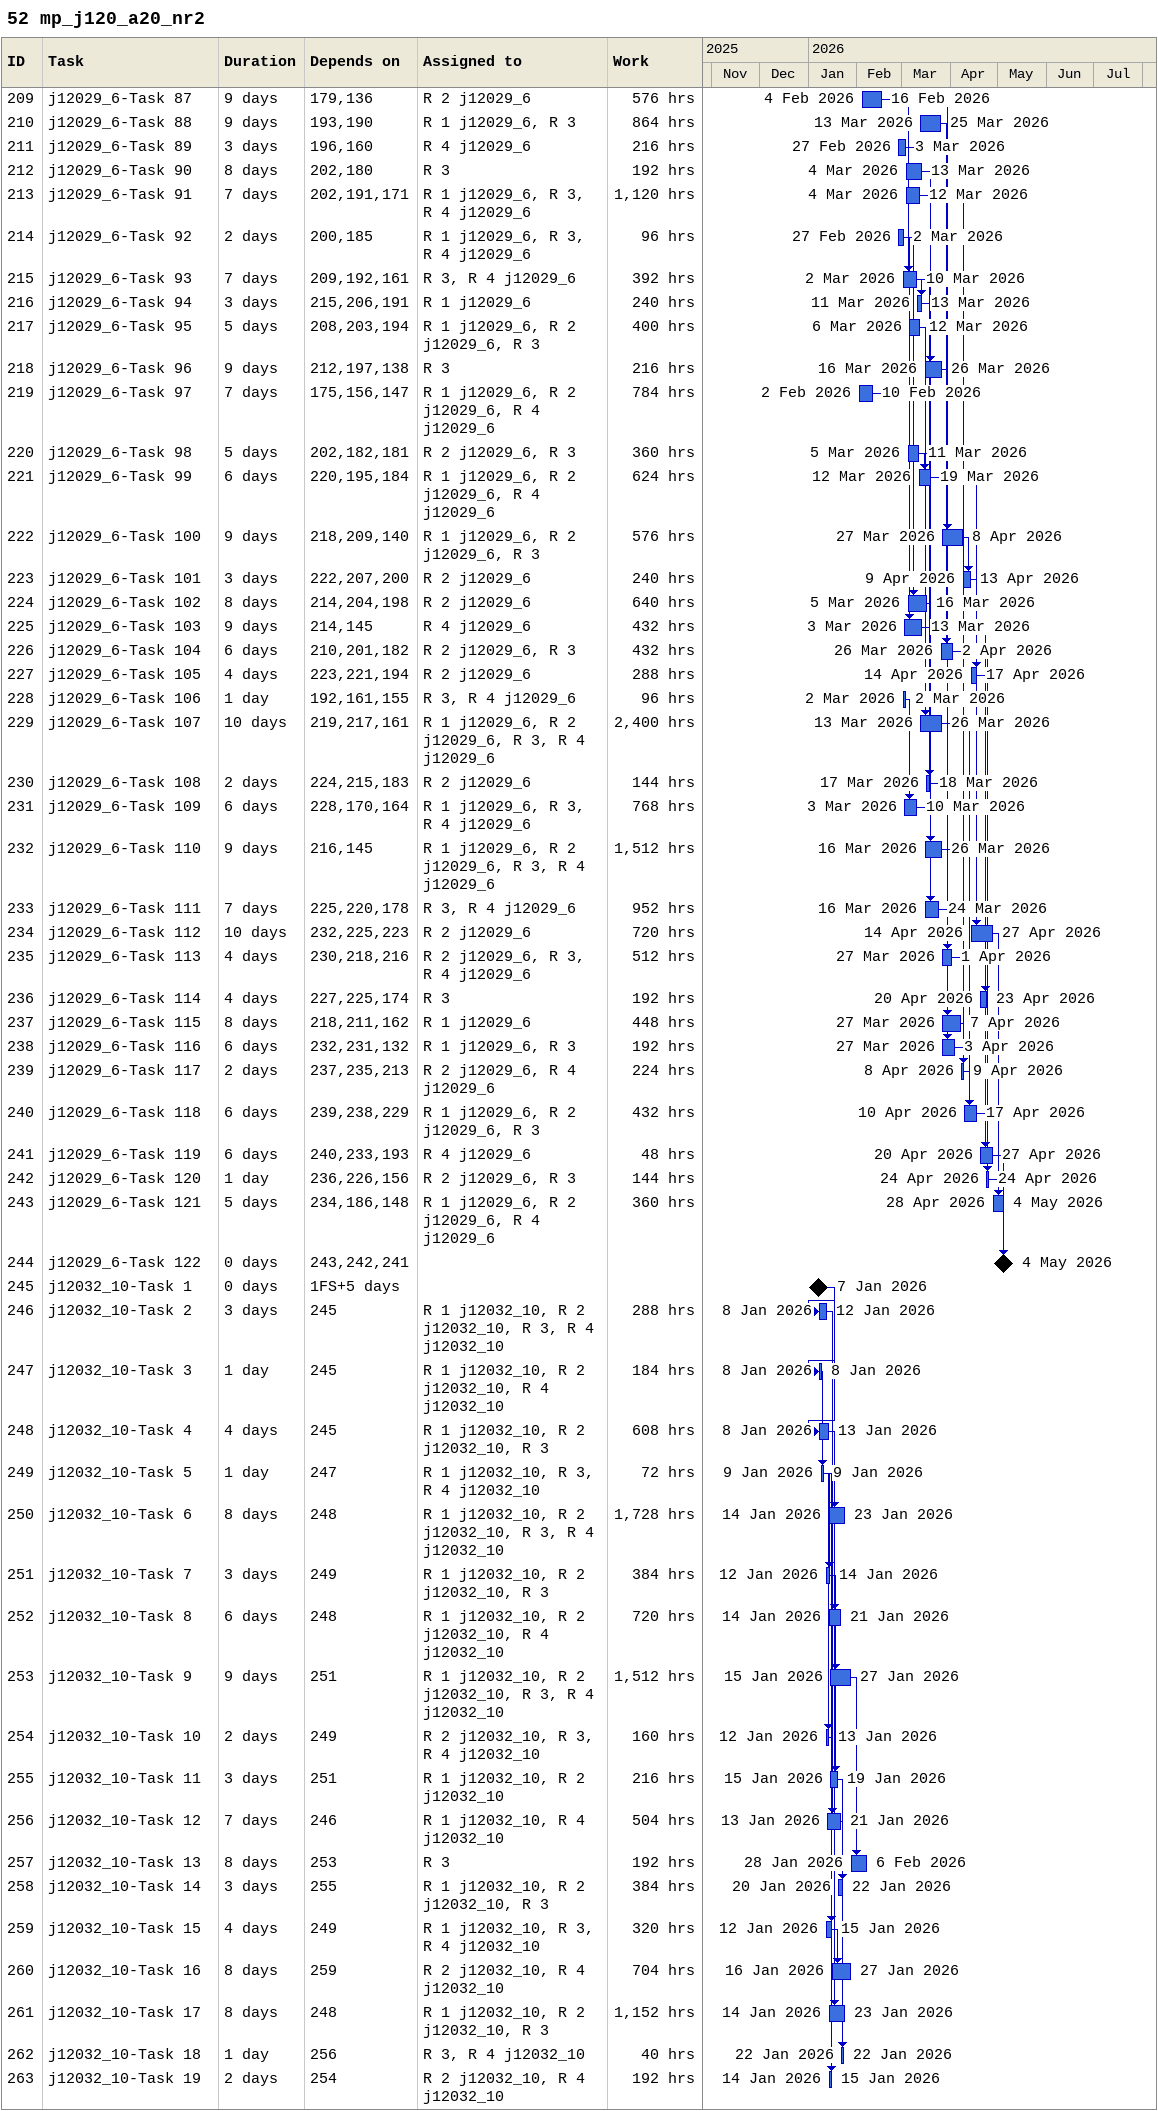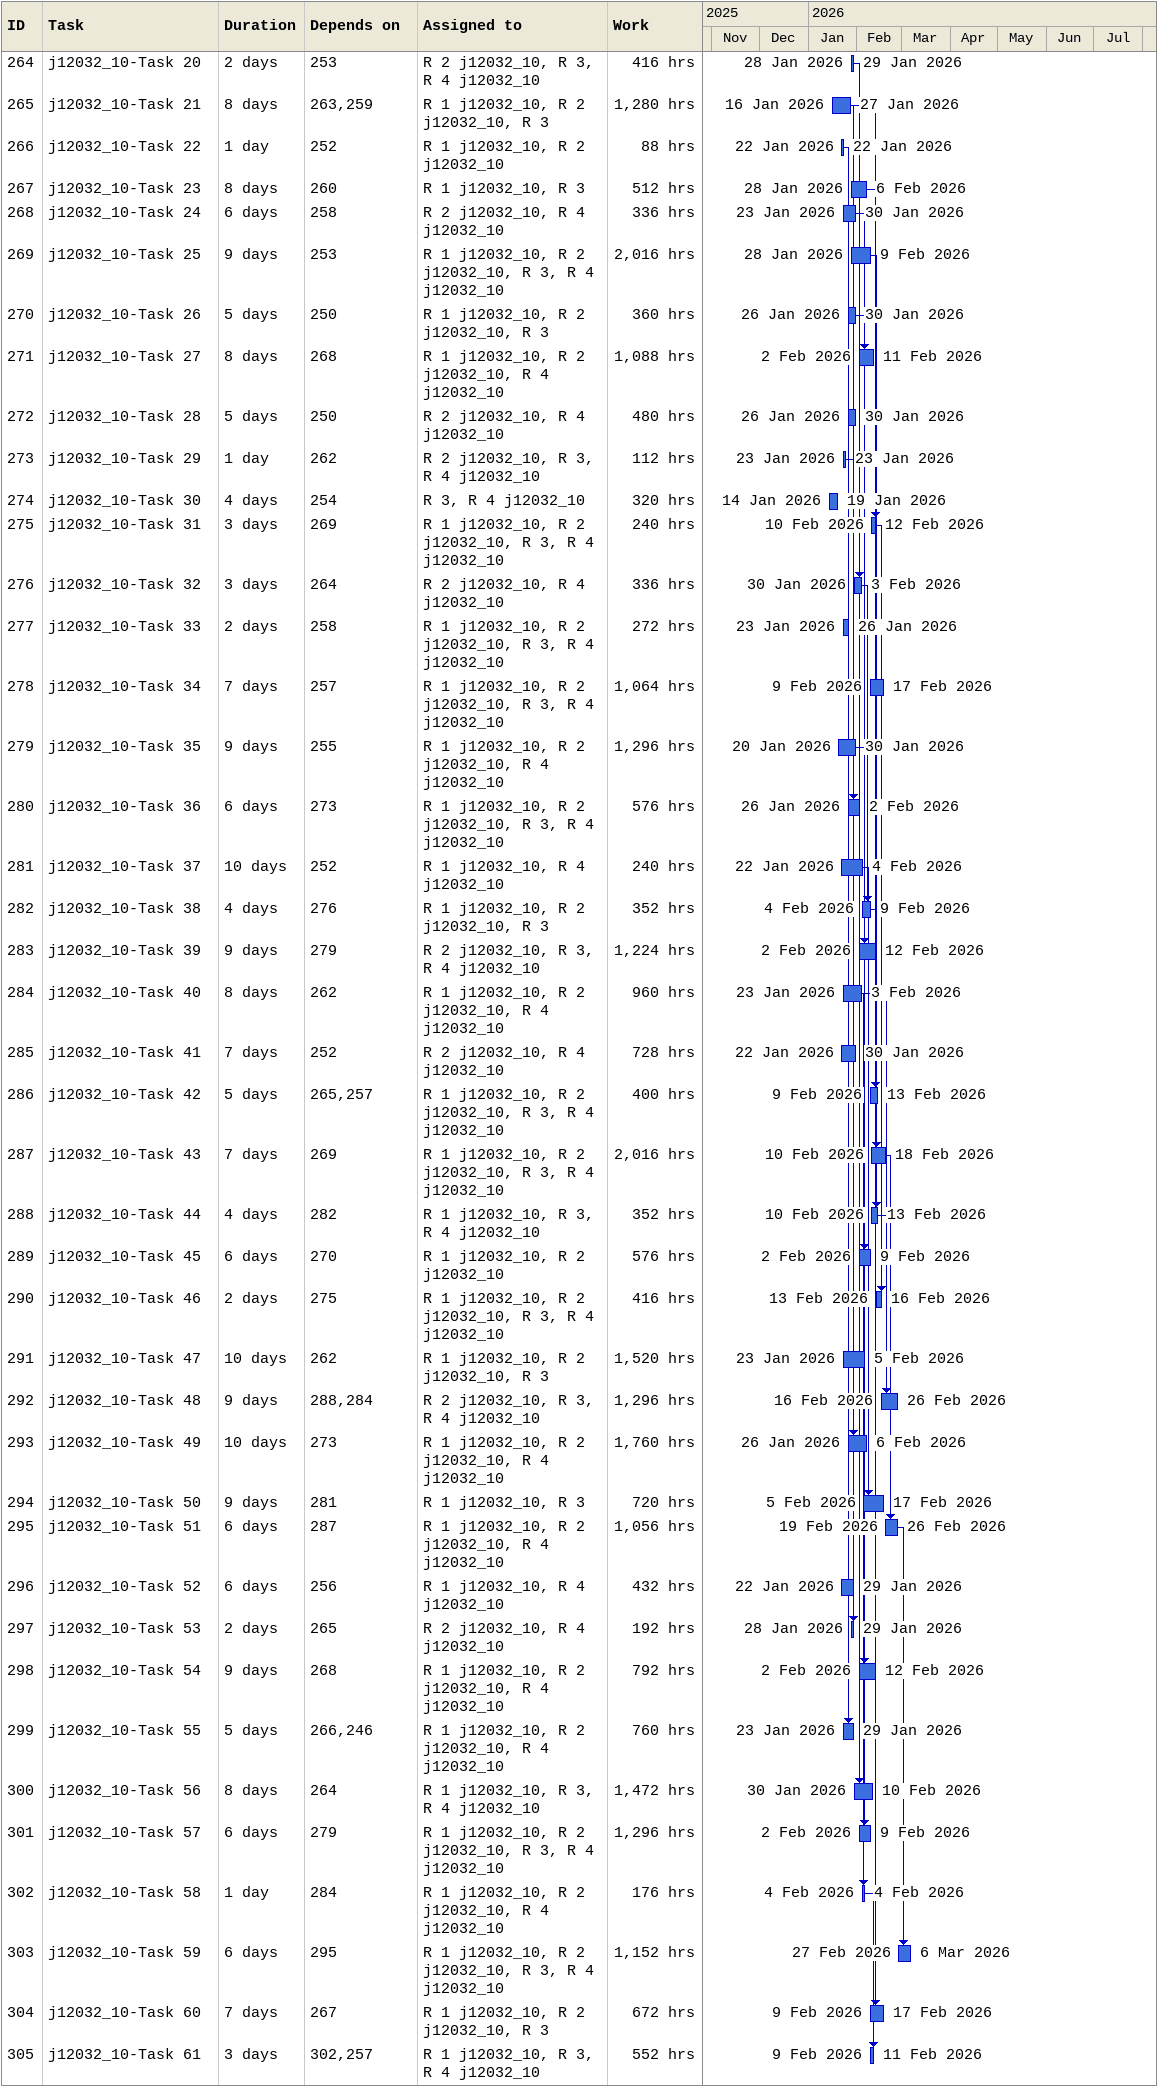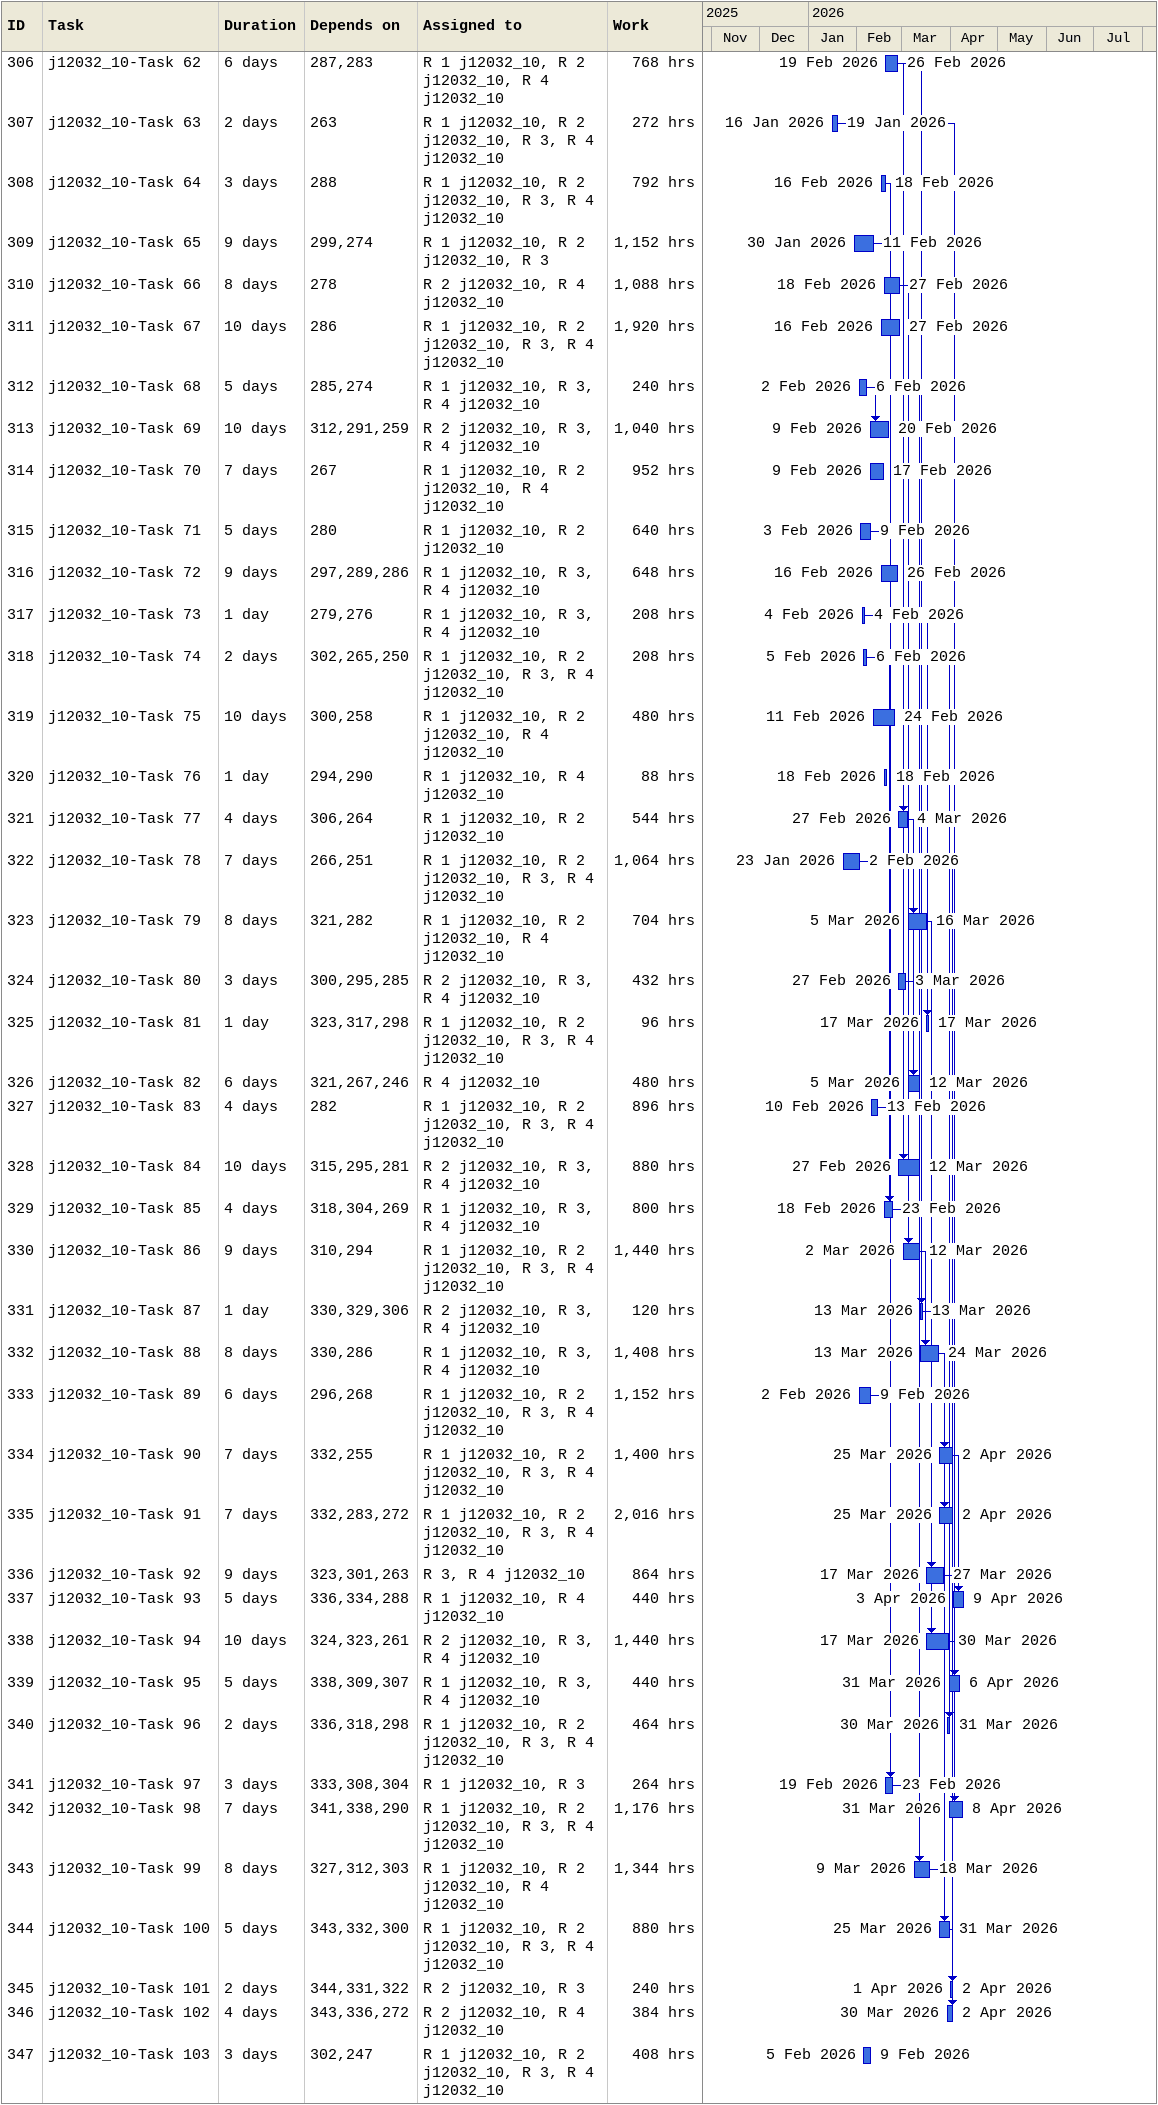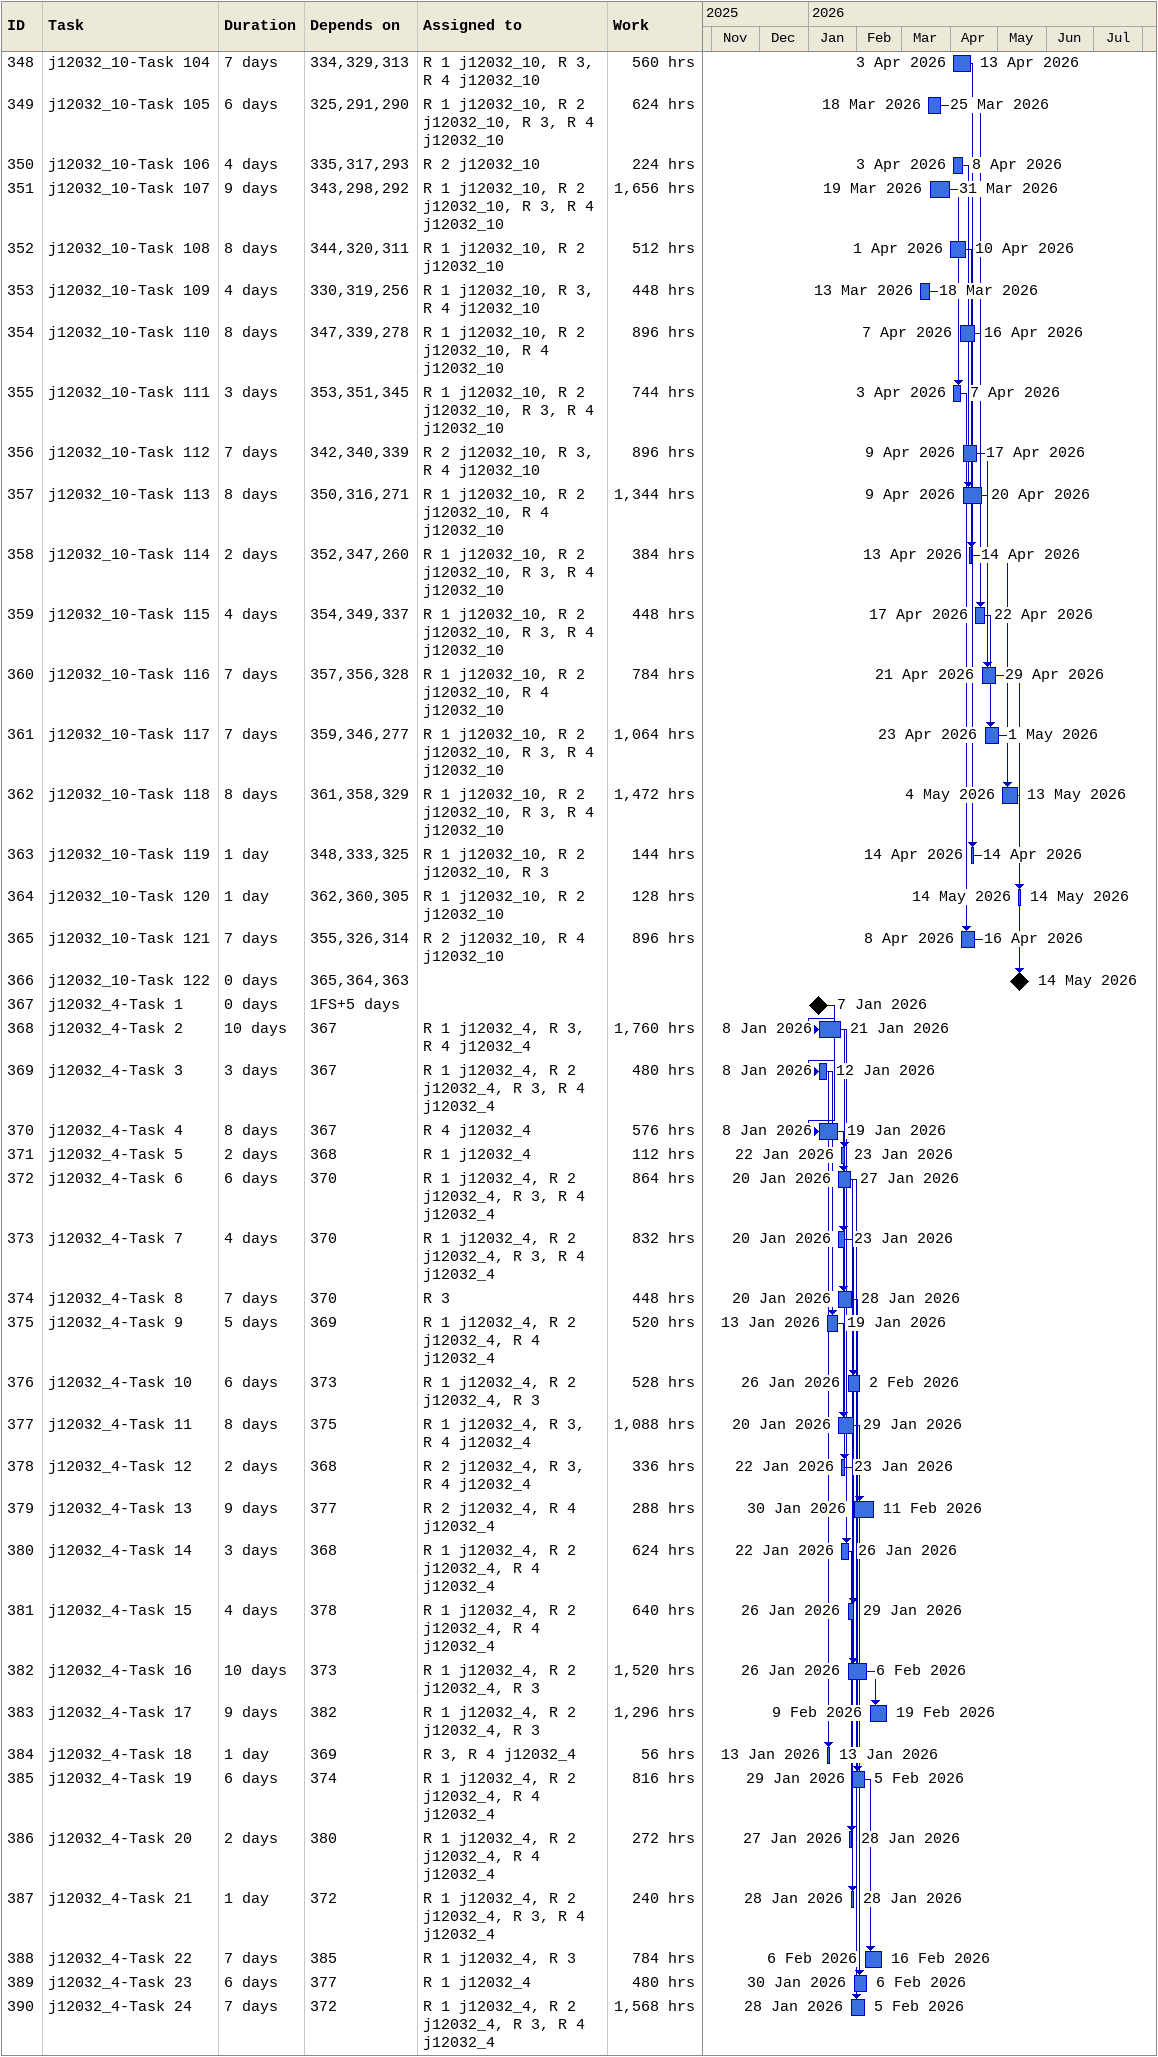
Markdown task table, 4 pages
52 mp_j120_a20_nr2

| ID | Task | Duration | Start | Finish | Predecessors | Resources | Work (h) |
|---|---|---|---|---|---|---|---|
| 209 | j12029_6-Task 87 | 9d | 2026-02-04 | 2026-02-16 | 179, 136 | R 2 j12029_6 | 576 |
| 210 | j12029_6-Task 88 | 9d | 2026-03-13 | 2026-03-25 | 193, 190 | R 1 j12029_6, R 3 | 864 |
| 211 | j12029_6-Task 89 | 3d | 2026-02-27 | 2026-03-03 | 196, 160 | R 4 j12029_6 | 216 |
| 212 | j12029_6-Task 90 | 8d | 2026-03-04 | 2026-03-13 | 202, 180 | R 3 | 192 |
| 213 | j12029_6-Task 91 | 7d | 2026-03-04 | 2026-03-12 | 202, 191, 171 | R 1 j12029_6, R 3, R 4 j12029_6 | 1120 |
| 214 | j12029_6-Task 92 | 2d | 2026-02-27 | 2026-03-02 | 200, 185 | R 1 j12029_6, R 3, R 4 j12029_6 | 96 |
| 215 | j12029_6-Task 93 | 7d | 2026-03-02 | 2026-03-10 | 209, 192, 161 | R 3, R 4 j12029_6 | 392 |
| 216 | j12029_6-Task 94 | 3d | 2026-03-11 | 2026-03-13 | 215, 206, 191 | R 1 j12029_6 | 240 |
| 217 | j12029_6-Task 95 | 5d | 2026-03-06 | 2026-03-12 | 208, 203, 194 | R 1 j12029_6, R 2 j12029_6, R 3 | 400 |
| 218 | j12029_6-Task 96 | 9d | 2026-03-16 | 2026-03-26 | 212, 197, 138 | R 3 | 216 |
| 219 | j12029_6-Task 97 | 7d | 2026-02-02 | 2026-02-10 | 175, 156, 147 | R 1 j12029_6, R 2 j12029_6, R 4 j12029_6 | 784 |
| 220 | j12029_6-Task 98 | 5d | 2026-03-05 | 2026-03-11 | 202, 182, 181 | R 2 j12029_6, R 3 | 360 |
| 221 | j12029_6-Task 99 | 6d | 2026-03-12 | 2026-03-19 | 220, 195, 184 | R 1 j12029_6, R 2 j12029_6, R 4 j12029_6 | 624 |
| 222 | j12029_6-Task 100 | 9d | 2026-03-27 | 2026-04-08 | 218, 209, 140 | R 1 j12029_6, R 2 j12029_6, R 3 | 576 |
| 223 | j12029_6-Task 101 | 3d | 2026-04-09 | 2026-04-13 | 222, 207, 200 | R 2 j12029_6 | 240 |
| 224 | j12029_6-Task 102 | 8d | 2026-03-05 | 2026-03-16 | 214, 204, 198 | R 2 j12029_6 | 640 |
| 225 | j12029_6-Task 103 | 9d | 2026-03-03 | 2026-03-13 | 214, 145 | R 4 j12029_6 | 432 |
| 226 | j12029_6-Task 104 | 6d | 2026-03-26 | 2026-04-02 | 210, 201, 182 | R 2 j12029_6, R 3 | 432 |
| 227 | j12029_6-Task 105 | 4d | 2026-04-14 | 2026-04-17 | 223, 221, 194 | R 2 j12029_6 | 288 |
| 228 | j12029_6-Task 106 | 1d | 2026-03-02 | 2026-03-02 | 192, 161, 155 | R 3, R 4 j12029_6 | 96 |
| 229 | j12029_6-Task 107 | 10d | 2026-03-13 | 2026-03-26 | 219, 217, 161 | R 1 j12029_6, R 2 j12029_6, R 3, R 4 j12029_6 | 2400 |
| 230 | j12029_6-Task 108 | 2d | 2026-03-17 | 2026-03-18 | 224, 215, 183 | R 2 j12029_6 | 144 |
| 231 | j12029_6-Task 109 | 6d | 2026-03-03 | 2026-03-10 | 228, 170, 164 | R 1 j12029_6, R 3, R 4 j12029_6 | 768 |
| 232 | j12029_6-Task 110 | 9d | 2026-03-16 | 2026-03-26 | 216, 145 | R 1 j12029_6, R 2 j12029_6, R 3, R 4 j12029_6 | 1512 |
| 233 | j12029_6-Task 111 | 7d | 2026-03-16 | 2026-03-24 | 225, 220, 178 | R 3, R 4 j12029_6 | 952 |
| 234 | j12029_6-Task 112 | 10d | 2026-04-14 | 2026-04-27 | 232, 225, 223 | R 2 j12029_6 | 720 |
| 235 | j12029_6-Task 113 | 4d | 2026-03-27 | 2026-04-01 | 230, 218, 216 | R 2 j12029_6, R 3, R 4 j12029_6 | 512 |
| 236 | j12029_6-Task 114 | 4d | 2026-04-20 | 2026-04-23 | 227, 225, 174 | R 3 | 192 |
| 237 | j12029_6-Task 115 | 8d | 2026-03-27 | 2026-04-07 | 218, 211, 162 | R 1 j12029_6 | 448 |
| 238 | j12029_6-Task 116 | 6d | 2026-03-27 | 2026-04-03 | 232, 231, 132 | R 1 j12029_6, R 3 | 192 |
| 239 | j12029_6-Task 117 | 2d | 2026-04-08 | 2026-04-09 | 237, 235, 213 | R 2 j12029_6, R 4 j12029_6 | 224 |
| 240 | j12029_6-Task 118 | 6d | 2026-04-10 | 2026-04-17 | 239, 238, 229 | R 1 j12029_6, R 2 j12029_6, R 3 | 432 |
| 241 | j12029_6-Task 119 | 6d | 2026-04-20 | 2026-04-27 | 240, 233, 193 | R 4 j12029_6 | 48 |
| 242 | j12029_6-Task 120 | 1d | 2026-04-24 | 2026-04-24 | 236, 226, 156 | R 2 j12029_6, R 3 | 144 |
| 243 | j12029_6-Task 121 | 5d | 2026-04-28 | 2026-05-04 | 234, 186, 148 | R 1 j12029_6, R 2 j12029_6, R 4 j12029_6 | 360 |
| 244 | j12029_6-Task 122 | 0d | 2026-05-04 | 2026-05-04 | 243, 242, 241 |  |  |
| 245 | j12032_10-Task 1 | 0d | 2026-01-07 | 2026-01-07 | 1FS+5d |  |  |
| 246 | j12032_10-Task 2 | 3d | 2026-01-08 | 2026-01-12 | 245 | R 1 j12032_10, R 2 j12032_10, R 3, R 4 j12032_10 | 288 |
| 247 | j12032_10-Task 3 | 1d | 2026-01-08 | 2026-01-08 | 245 | R 1 j12032_10, R 2 j12032_10, R 4 j12032_10 | 184 |
| 248 | j12032_10-Task 4 | 4d | 2026-01-08 | 2026-01-13 | 245 | R 1 j12032_10, R 2 j12032_10, R 3 | 608 |
| 249 | j12032_10-Task 5 | 1d | 2026-01-09 | 2026-01-09 | 247 | R 1 j12032_10, R 3, R 4 j12032_10 | 72 |
| 250 | j12032_10-Task 6 | 8d | 2026-01-14 | 2026-01-23 | 248 | R 1 j12032_10, R 2 j12032_10, R 3, R 4 j12032_10 | 1728 |
| 251 | j12032_10-Task 7 | 3d | 2026-01-12 | 2026-01-14 | 249 | R 1 j12032_10, R 2 j12032_10, R 3 | 384 |
| 252 | j12032_10-Task 8 | 6d | 2026-01-14 | 2026-01-21 | 248 | R 1 j12032_10, R 2 j12032_10, R 4 j12032_10 | 720 |
| 253 | j12032_10-Task 9 | 9d | 2026-01-15 | 2026-01-27 | 251 | R 1 j12032_10, R 2 j12032_10, R 3, R 4 j12032_10 | 1512 |
| 254 | j12032_10-Task 10 | 2d | 2026-01-12 | 2026-01-13 | 249 | R 2 j12032_10, R 3, R 4 j12032_10 | 160 |
| 255 | j12032_10-Task 11 | 3d | 2026-01-15 | 2026-01-19 | 251 | R 1 j12032_10, R 2 j12032_10 | 216 |
| 256 | j12032_10-Task 12 | 7d | 2026-01-13 | 2026-01-21 | 246 | R 1 j12032_10, R 4 j12032_10 | 504 |
| 257 | j12032_10-Task 13 | 8d | 2026-01-28 | 2026-02-06 | 253 | R 3 | 192 |
| 258 | j12032_10-Task 14 | 3d | 2026-01-20 | 2026-01-22 | 255 | R 1 j12032_10, R 2 j12032_10, R 3 | 384 |
| 259 | j12032_10-Task 15 | 4d | 2026-01-12 | 2026-01-15 | 249 | R 1 j12032_10, R 3, R 4 j12032_10 | 320 |
| 260 | j12032_10-Task 16 | 8d | 2026-01-16 | 2026-01-27 | 259 | R 2 j12032_10, R 4 j12032_10 | 704 |
| 261 | j12032_10-Task 17 | 8d | 2026-01-14 | 2026-01-23 | 248 | R 1 j12032_10, R 2 j12032_10, R 3 | 1152 |
| 262 | j12032_10-Task 18 | 1d | 2026-01-22 | 2026-01-22 | 256 | R 3, R 4 j12032_10 | 40 |
| 263 | j12032_10-Task 19 | 2d | 2026-01-14 | 2026-01-15 | 254 | R 2 j12032_10, R 4 j12032_10 | 192 |
| 264 | j12032_10-Task 20 | 2d | 2026-01-28 | 2026-01-29 | 253 | R 2 j12032_10, R 3, R 4 j12032_10 | 416 |
| 265 | j12032_10-Task 21 | 8d | 2026-01-16 | 2026-01-27 | 263, 259 | R 1 j12032_10, R 2 j12032_10, R 3 | 1280 |
| 266 | j12032_10-Task 22 | 1d | 2026-01-22 | 2026-01-22 | 252 | R 1 j12032_10, R 2 j12032_10 | 88 |
| 267 | j12032_10-Task 23 | 8d | 2026-01-28 | 2026-02-06 | 260 | R 1 j12032_10, R 3 | 512 |
| 268 | j12032_10-Task 24 | 6d | 2026-01-23 | 2026-01-30 | 258 | R 2 j12032_10, R 4 j12032_10 | 336 |
| 269 | j12032_10-Task 25 | 9d | 2026-01-28 | 2026-02-09 | 253 | R 1 j12032_10, R 2 j12032_10, R 3, R 4 j12032_10 | 2016 |
| 270 | j12032_10-Task 26 | 5d | 2026-01-26 | 2026-01-30 | 250 | R 1 j12032_10, R 2 j12032_10, R 3 | 360 |
| 271 | j12032_10-Task 27 | 8d | 2026-02-02 | 2026-02-11 | 268 | R 1 j12032_10, R 2 j12032_10, R 4 j12032_10 | 1088 |
| 272 | j12032_10-Task 28 | 5d | 2026-01-26 | 2026-01-30 | 250 | R 2 j12032_10, R 4 j12032_10 | 480 |
| 273 | j12032_10-Task 29 | 1d | 2026-01-23 | 2026-01-23 | 262 | R 2 j12032_10, R 3, R 4 j12032_10 | 112 |
| 274 | j12032_10-Task 30 | 4d | 2026-01-14 | 2026-01-19 | 254 | R 3, R 4 j12032_10 | 320 |
| 275 | j12032_10-Task 31 | 3d | 2026-02-10 | 2026-02-12 | 269 | R 1 j12032_10, R 2 j12032_10, R 3, R 4 j12032_10 | 240 |
| 276 | j12032_10-Task 32 | 3d | 2026-01-30 | 2026-02-03 | 264 | R 2 j12032_10, R 4 j12032_10 | 336 |
| 277 | j12032_10-Task 33 | 2d | 2026-01-23 | 2026-01-26 | 258 | R 1 j12032_10, R 2 j12032_10, R 3, R 4 j12032_10 | 272 |
| 278 | j12032_10-Task 34 | 7d | 2026-02-09 | 2026-02-17 | 257 | R 1 j12032_10, R 2 j12032_10, R 3, R 4 j12032_10 | 1064 |
| 279 | j12032_10-Task 35 | 9d | 2026-01-20 | 2026-01-30 | 255 | R 1 j12032_10, R 2 j12032_10, R 4 j12032_10 | 1296 |
| 280 | j12032_10-Task 36 | 6d | 2026-01-26 | 2026-02-02 | 273 | R 1 j12032_10, R 2 j12032_10, R 3, R 4 j12032_10 | 576 |
| 281 | j12032_10-Task 37 | 10d | 2026-01-22 | 2026-02-04 | 252 | R 1 j12032_10, R 4 j12032_10 | 240 |
| 282 | j12032_10-Task 38 | 4d | 2026-02-04 | 2026-02-09 | 276 | R 1 j12032_10, R 2 j12032_10, R 3 | 352 |
| 283 | j12032_10-Task 39 | 9d | 2026-02-02 | 2026-02-12 | 279 | R 2 j12032_10, R 3, R 4 j12032_10 | 1224 |
| 284 | j12032_10-Task 40 | 8d | 2026-01-23 | 2026-02-03 | 262 | R 1 j12032_10, R 2 j12032_10, R 4 j12032_10 | 960 |
| 285 | j12032_10-Task 41 | 7d | 2026-01-22 | 2026-01-30 | 252 | R 2 j12032_10, R 4 j12032_10 | 728 |
| 286 | j12032_10-Task 42 | 5d | 2026-02-09 | 2026-02-13 | 265, 257 | R 1 j12032_10, R 2 j12032_10, R 3, R 4 j12032_10 | 400 |
| 287 | j12032_10-Task 43 | 7d | 2026-02-10 | 2026-02-18 | 269 | R 1 j12032_10, R 2 j12032_10, R 3, R 4 j12032_10 | 2016 |
| 288 | j12032_10-Task 44 | 4d | 2026-02-10 | 2026-02-13 | 282 | R 1 j12032_10, R 3, R 4 j12032_10 | 352 |
| 289 | j12032_10-Task 45 | 6d | 2026-02-02 | 2026-02-09 | 270 | R 1 j12032_10, R 2 j12032_10 | 576 |
| 290 | j12032_10-Task 46 | 2d | 2026-02-13 | 2026-02-16 | 275 | R 1 j12032_10, R 2 j12032_10, R 3, R 4 j12032_10 | 416 |
| 291 | j12032_10-Task 47 | 10d | 2026-01-23 | 2026-02-05 | 262 | R 1 j12032_10, R 2 j12032_10, R 3 | 1520 |
| 292 | j12032_10-Task 48 | 9d | 2026-02-16 | 2026-02-26 | 288, 284 | R 2 j12032_10, R 3, R 4 j12032_10 | 1296 |
| 293 | j12032_10-Task 49 | 10d | 2026-01-26 | 2026-02-06 | 273 | R 1 j12032_10, R 2 j12032_10, R 4 j12032_10 | 1760 |
| 294 | j12032_10-Task 50 | 9d | 2026-02-05 | 2026-02-17 | 281 | R 1 j12032_10, R 3 | 720 |
| 295 | j12032_10-Task 51 | 6d | 2026-02-19 | 2026-02-26 | 287 | R 1 j12032_10, R 2 j12032_10, R 4 j12032_10 | 1056 |
| 296 | j12032_10-Task 52 | 6d | 2026-01-22 | 2026-01-29 | 256 | R 1 j12032_10, R 4 j12032_10 | 432 |
| 297 | j12032_10-Task 53 | 2d | 2026-01-28 | 2026-01-29 | 265 | R 2 j12032_10, R 4 j12032_10 | 192 |
| 298 | j12032_10-Task 54 | 9d | 2026-02-02 | 2026-02-12 | 268 | R 1 j12032_10, R 2 j12032_10, R 4 j12032_10 | 792 |
| 299 | j12032_10-Task 55 | 5d | 2026-01-23 | 2026-01-29 | 266, 246 | R 1 j12032_10, R 2 j12032_10, R 4 j12032_10 | 760 |
| 300 | j12032_10-Task 56 | 8d | 2026-01-30 | 2026-02-10 | 264 | R 1 j12032_10, R 3, R 4 j12032_10 | 1472 |
| 301 | j12032_10-Task 57 | 6d | 2026-02-02 | 2026-02-09 | 279 | R 1 j12032_10, R 2 j12032_10, R 3, R 4 j12032_10 | 1296 |
| 302 | j12032_10-Task 58 | 1d | 2026-02-04 | 2026-02-04 | 284 | R 1 j12032_10, R 2 j12032_10, R 4 j12032_10 | 176 |
| 303 | j12032_10-Task 59 | 6d | 2026-02-27 | 2026-03-06 | 295 | R 1 j12032_10, R 2 j12032_10, R 3, R 4 j12032_10 | 1152 |
| 304 | j12032_10-Task 60 | 7d | 2026-02-09 | 2026-02-17 | 267 | R 1 j12032_10, R 2 j12032_10, R 3 | 672 |
| 305 | j12032_10-Task 61 | 3d | 2026-02-09 | 2026-02-11 | 302, 257 | R 1 j12032_10, R 3, R 4 j12032_10 | 552 |
| 306 | j12032_10-Task 62 | 6d | 2026-02-19 | 2026-02-26 | 287, 283 | R 1 j12032_10, R 2 j12032_10, R 4 j12032_10 | 768 |
| 307 | j12032_10-Task 63 | 2d | 2026-01-16 | 2026-01-19 | 263 | R 1 j12032_10, R 2 j12032_10, R 3, R 4 j12032_10 | 272 |
| 308 | j12032_10-Task 64 | 3d | 2026-02-16 | 2026-02-18 | 288 | R 1 j12032_10, R 2 j12032_10, R 3, R 4 j12032_10 | 792 |
| 309 | j12032_10-Task 65 | 9d | 2026-01-30 | 2026-02-11 | 299, 274 | R 1 j12032_10, R 2 j12032_10, R 3 | 1152 |
| 310 | j12032_10-Task 66 | 8d | 2026-02-18 | 2026-02-27 | 278 | R 2 j12032_10, R 4 j12032_10 | 1088 |
| 311 | j12032_10-Task 67 | 10d | 2026-02-16 | 2026-02-27 | 286 | R 1 j12032_10, R 2 j12032_10, R 3, R 4 j12032_10 | 1920 |
| 312 | j12032_10-Task 68 | 5d | 2026-02-02 | 2026-02-06 | 285, 274 | R 1 j12032_10, R 3, R 4 j12032_10 | 240 |
| 313 | j12032_10-Task 69 | 10d | 2026-02-09 | 2026-02-20 | 312, 291, 259 | R 2 j12032_10, R 3, R 4 j12032_10 | 1040 |
| 314 | j12032_10-Task 70 | 7d | 2026-02-09 | 2026-02-17 | 267 | R 1 j12032_10, R 2 j12032_10, R 4 j12032_10 | 952 |
| 315 | j12032_10-Task 71 | 5d | 2026-02-03 | 2026-02-09 | 280 | R 1 j12032_10, R 2 j12032_10 | 640 |
| 316 | j12032_10-Task 72 | 9d | 2026-02-16 | 2026-02-26 | 297, 289, 286 | R 1 j12032_10, R 3, R 4 j12032_10 | 648 |
| 317 | j12032_10-Task 73 | 1d | 2026-02-04 | 2026-02-04 | 279, 276 | R 1 j12032_10, R 3, R 4 j12032_10 | 208 |
| 318 | j12032_10-Task 74 | 2d | 2026-02-05 | 2026-02-06 | 302, 265, 250 | R 1 j12032_10, R 2 j12032_10, R 3, R 4 j12032_10 | 208 |
| 319 | j12032_10-Task 75 | 10d | 2026-02-11 | 2026-02-24 | 300, 258 | R 1 j12032_10, R 2 j12032_10, R 4 j12032_10 | 480 |
| 320 | j12032_10-Task 76 | 1d | 2026-02-18 | 2026-02-18 | 294, 290 | R 1 j12032_10, R 4 j12032_10 | 88 |
| 321 | j12032_10-Task 77 | 4d | 2026-02-27 | 2026-03-04 | 306, 264 | R 1 j12032_10, R 2 j12032_10 | 544 |
| 322 | j12032_10-Task 78 | 7d | 2026-01-23 | 2026-02-02 | 266, 251 | R 1 j12032_10, R 2 j12032_10, R 3, R 4 j12032_10 | 1064 |
| 323 | j12032_10-Task 79 | 8d | 2026-03-05 | 2026-03-16 | 321, 282 | R 1 j12032_10, R 2 j12032_10, R 4 j12032_10 | 704 |
| 324 | j12032_10-Task 80 | 3d | 2026-02-27 | 2026-03-03 | 300, 295, 285 | R 2 j12032_10, R 3, R 4 j12032_10 | 432 |
| 325 | j12032_10-Task 81 | 1d | 2026-03-17 | 2026-03-17 | 323, 317, 298 | R 1 j12032_10, R 2 j12032_10, R 3, R 4 j12032_10 | 96 |
| 326 | j12032_10-Task 82 | 6d | 2026-03-05 | 2026-03-12 | 321, 267, 246 | R 4 j12032_10 | 480 |
| 327 | j12032_10-Task 83 | 4d | 2026-02-10 | 2026-02-13 | 282 | R 1 j12032_10, R 2 j12032_10, R 3, R 4 j12032_10 | 896 |
| 328 | j12032_10-Task 84 | 10d | 2026-02-27 | 2026-03-12 | 315, 295, 281 | R 2 j12032_10, R 3, R 4 j12032_10 | 880 |
| 329 | j12032_10-Task 85 | 4d | 2026-02-18 | 2026-02-23 | 318, 304, 269 | R 1 j12032_10, R 3, R 4 j12032_10 | 800 |
| 330 | j12032_10-Task 86 | 9d | 2026-03-02 | 2026-03-12 | 310, 294 | R 1 j12032_10, R 2 j12032_10, R 3, R 4 j12032_10 | 1440 |
| 331 | j12032_10-Task 87 | 1d | 2026-03-13 | 2026-03-13 | 330, 329, 306 | R 2 j12032_10, R 3, R 4 j12032_10 | 120 |
| 332 | j12032_10-Task 88 | 8d | 2026-03-13 | 2026-03-24 | 330, 286 | R 1 j12032_10, R 3, R 4 j12032_10 | 1408 |
| 333 | j12032_10-Task 89 | 6d | 2026-02-02 | 2026-02-09 | 296, 268 | R 1 j12032_10, R 2 j12032_10, R 3, R 4 j12032_10 | 1152 |
| 334 | j12032_10-Task 90 | 7d | 2026-03-25 | 2026-04-02 | 332, 255 | R 1 j12032_10, R 2 j12032_10, R 3, R 4 j12032_10 | 1400 |
| 335 | j12032_10-Task 91 | 7d | 2026-03-25 | 2026-04-02 | 332, 283, 272 | R 1 j12032_10, R 2 j12032_10, R 3, R 4 j12032_10 | 2016 |
| 336 | j12032_10-Task 92 | 9d | 2026-03-17 | 2026-03-27 | 323, 301, 263 | R 3, R 4 j12032_10 | 864 |
| 337 | j12032_10-Task 93 | 5d | 2026-04-03 | 2026-04-09 | 336, 334, 288 | R 1 j12032_10, R 4 j12032_10 | 440 |
| 338 | j12032_10-Task 94 | 10d | 2026-03-17 | 2026-03-30 | 324, 323, 261 | R 2 j12032_10, R 3, R 4 j12032_10 | 1440 |
| 339 | j12032_10-Task 95 | 5d | 2026-03-31 | 2026-04-06 | 338, 309, 307 | R 1 j12032_10, R 3, R 4 j12032_10 | 440 |
| 340 | j12032_10-Task 96 | 2d | 2026-03-30 | 2026-03-31 | 336, 318, 298 | R 1 j12032_10, R 2 j12032_10, R 3, R 4 j12032_10 | 464 |
| 341 | j12032_10-Task 97 | 3d | 2026-02-19 | 2026-02-23 | 333, 308, 304 | R 1 j12032_10, R 3 | 264 |
| 342 | j12032_10-Task 98 | 7d | 2026-03-31 | 2026-04-08 | 341, 338, 290 | R 1 j12032_10, R 2 j12032_10, R 3, R 4 j12032_10 | 1176 |
| 343 | j12032_10-Task 99 | 8d | 2026-03-09 | 2026-03-18 | 327, 312, 303 | R 1 j12032_10, R 2 j12032_10, R 4 j12032_10 | 1344 |
| 344 | j12032_10-Task 100 | 5d | 2026-03-25 | 2026-03-31 | 343, 332, 300 | R 1 j12032_10, R 2 j12032_10, R 3, R 4 j12032_10 | 880 |
| 345 | j12032_10-Task 101 | 2d | 2026-04-01 | 2026-04-02 | 344, 331, 322 | R 2 j12032_10, R 3 | 240 |
| 346 | j12032_10-Task 102 | 4d | 2026-03-30 | 2026-04-02 | 343, 336, 272 | R 2 j12032_10, R 4 j12032_10 | 384 |
| 347 | j12032_10-Task 103 | 3d | 2026-02-05 | 2026-02-09 | 302, 247 | R 1 j12032_10, R 2 j12032_10, R 3, R 4 j12032_10 | 408 |
| 348 | j12032_10-Task 104 | 7d | 2026-04-03 | 2026-04-13 | 334, 329, 313 | R 1 j12032_10, R 3, R 4 j12032_10 | 560 |
| 349 | j12032_10-Task 105 | 6d | 2026-03-18 | 2026-03-25 | 325, 291, 290 | R 1 j12032_10, R 2 j12032_10, R 3, R 4 j12032_10 | 624 |
| 350 | j12032_10-Task 106 | 4d | 2026-04-03 | 2026-04-08 | 335, 317, 293 | R 2 j12032_10 | 224 |
| 351 | j12032_10-Task 107 | 9d | 2026-03-19 | 2026-03-31 | 343, 298, 292 | R 1 j12032_10, R 2 j12032_10, R 3, R 4 j12032_10 | 1656 |
| 352 | j12032_10-Task 108 | 8d | 2026-04-01 | 2026-04-10 | 344, 320, 311 | R 1 j12032_10, R 2 j12032_10 | 512 |
| 353 | j12032_10-Task 109 | 4d | 2026-03-13 | 2026-03-18 | 330, 319, 256 | R 1 j12032_10, R 3, R 4 j12032_10 | 448 |
| 354 | j12032_10-Task 110 | 8d | 2026-04-07 | 2026-04-16 | 347, 339, 278 | R 1 j12032_10, R 2 j12032_10, R 4 j12032_10 | 896 |
| 355 | j12032_10-Task 111 | 3d | 2026-04-03 | 2026-04-07 | 353, 351, 345 | R 1 j12032_10, R 2 j12032_10, R 3, R 4 j12032_10 | 744 |
| 356 | j12032_10-Task 112 | 7d | 2026-04-09 | 2026-04-17 | 342, 340, 339 | R 2 j12032_10, R 3, R 4 j12032_10 | 896 |
| 357 | j12032_10-Task 113 | 8d | 2026-04-09 | 2026-04-20 | 350, 316, 271 | R 1 j12032_10, R 2 j12032_10, R 4 j12032_10 | 1344 |
| 358 | j12032_10-Task 114 | 2d | 2026-04-13 | 2026-04-14 | 352, 347, 260 | R 1 j12032_10, R 2 j12032_10, R 3, R 4 j12032_10 | 384 |
| 359 | j12032_10-Task 115 | 4d | 2026-04-17 | 2026-04-22 | 354, 349, 337 | R 1 j12032_10, R 2 j12032_10, R 3, R 4 j12032_10 | 448 |
| 360 | j12032_10-Task 116 | 7d | 2026-04-21 | 2026-04-29 | 357, 356, 328 | R 1 j12032_10, R 2 j12032_10, R 4 j12032_10 | 784 |
| 361 | j12032_10-Task 117 | 7d | 2026-04-23 | 2026-05-01 | 359, 346, 277 | R 1 j12032_10, R 2 j12032_10, R 3, R 4 j12032_10 | 1064 |
| 362 | j12032_10-Task 118 | 8d | 2026-05-04 | 2026-05-13 | 361, 358, 329 | R 1 j12032_10, R 2 j12032_10, R 3, R 4 j12032_10 | 1472 |
| 363 | j12032_10-Task 119 | 1d | 2026-04-14 | 2026-04-14 | 348, 333, 325 | R 1 j12032_10, R 2 j12032_10, R 3 | 144 |
| 364 | j12032_10-Task 120 | 1d | 2026-05-14 | 2026-05-14 | 362, 360, 305 | R 1 j12032_10, R 2 j12032_10 | 128 |
| 365 | j12032_10-Task 121 | 7d | 2026-04-08 | 2026-04-16 | 355, 326, 314 | R 2 j12032_10, R 4 j12032_10 | 896 |
| 366 | j12032_10-Task 122 | 0d | 2026-05-14 | 2026-05-14 | 365, 364, 363 |  |  |
| 367 | j12032_4-Task 1 | 0d | 2026-01-07 | 2026-01-07 | 1FS+5d |  |  |
| 368 | j12032_4-Task 2 | 10d | 2026-01-08 | 2026-01-21 | 367 | R 1 j12032_4, R 3, R 4 j12032_4 | 1760 |
| 369 | j12032_4-Task 3 | 3d | 2026-01-08 | 2026-01-12 | 367 | R 1 j12032_4, R 2 j12032_4, R 3, R 4 j12032_4 | 480 |
| 370 | j12032_4-Task 4 | 8d | 2026-01-08 | 2026-01-19 | 367 | R 4 j12032_4 | 576 |
| 371 | j12032_4-Task 5 | 2d | 2026-01-22 | 2026-01-23 | 368 | R 1 j12032_4 | 112 |
| 372 | j12032_4-Task 6 | 6d | 2026-01-20 | 2026-01-27 | 370 | R 1 j12032_4, R 2 j12032_4, R 3, R 4 j12032_4 | 864 |
| 373 | j12032_4-Task 7 | 4d | 2026-01-20 | 2026-01-23 | 370 | R 1 j12032_4, R 2 j12032_4, R 3, R 4 j12032_4 | 832 |
| 374 | j12032_4-Task 8 | 7d | 2026-01-20 | 2026-01-28 | 370 | R 3 | 448 |
| 375 | j12032_4-Task 9 | 5d | 2026-01-13 | 2026-01-19 | 369 | R 1 j12032_4, R 2 j12032_4, R 4 j12032_4 | 520 |
| 376 | j12032_4-Task 10 | 6d | 2026-01-26 | 2026-02-02 | 373 | R 1 j12032_4, R 2 j12032_4, R 3 | 528 |
| 377 | j12032_4-Task 11 | 8d | 2026-01-20 | 2026-01-29 | 375 | R 1 j12032_4, R 3, R 4 j12032_4 | 1088 |
| 378 | j12032_4-Task 12 | 2d | 2026-01-22 | 2026-01-23 | 368 | R 2 j12032_4, R 3, R 4 j12032_4 | 336 |
| 379 | j12032_4-Task 13 | 9d | 2026-01-30 | 2026-02-11 | 377 | R 2 j12032_4, R 4 j12032_4 | 288 |
| 380 | j12032_4-Task 14 | 3d | 2026-01-22 | 2026-01-26 | 368 | R 1 j12032_4, R 2 j12032_4, R 4 j12032_4 | 624 |
| 381 | j12032_4-Task 15 | 4d | 2026-01-26 | 2026-01-29 | 378 | R 1 j12032_4, R 2 j12032_4, R 4 j12032_4 | 640 |
| 382 | j12032_4-Task 16 | 10d | 2026-01-26 | 2026-02-06 | 373 | R 1 j12032_4, R 2 j12032_4, R 3 | 1520 |
| 383 | j12032_4-Task 17 | 9d | 2026-02-09 | 2026-02-19 | 382 | R 1 j12032_4, R 2 j12032_4, R 3 | 1296 |
| 384 | j12032_4-Task 18 | 1d | 2026-01-13 | 2026-01-13 | 369 | R 3, R 4 j12032_4 | 56 |
| 385 | j12032_4-Task 19 | 6d | 2026-01-29 | 2026-02-05 | 374 | R 1 j12032_4, R 2 j12032_4, R 4 j12032_4 | 816 |
| 386 | j12032_4-Task 20 | 2d | 2026-01-27 | 2026-01-28 | 380 | R 1 j12032_4, R 2 j12032_4, R 4 j12032_4 | 272 |
| 387 | j12032_4-Task 21 | 1d | 2026-01-28 | 2026-01-28 | 372 | R 1 j12032_4, R 2 j12032_4, R 3, R 4 j12032_4 | 240 |
| 388 | j12032_4-Task 22 | 7d | 2026-02-06 | 2026-02-16 | 385 | R 1 j12032_4, R 3 | 784 |
| 389 | j12032_4-Task 23 | 6d | 2026-01-30 | 2026-02-06 | 377 | R 1 j12032_4 | 480 |
| 390 | j12032_4-Task 24 | 7d | 2026-01-28 | 2026-02-05 | 372 | R 1 j12032_4, R 2 j12032_4, R 3, R 4 j12032_4 | 1568 |
